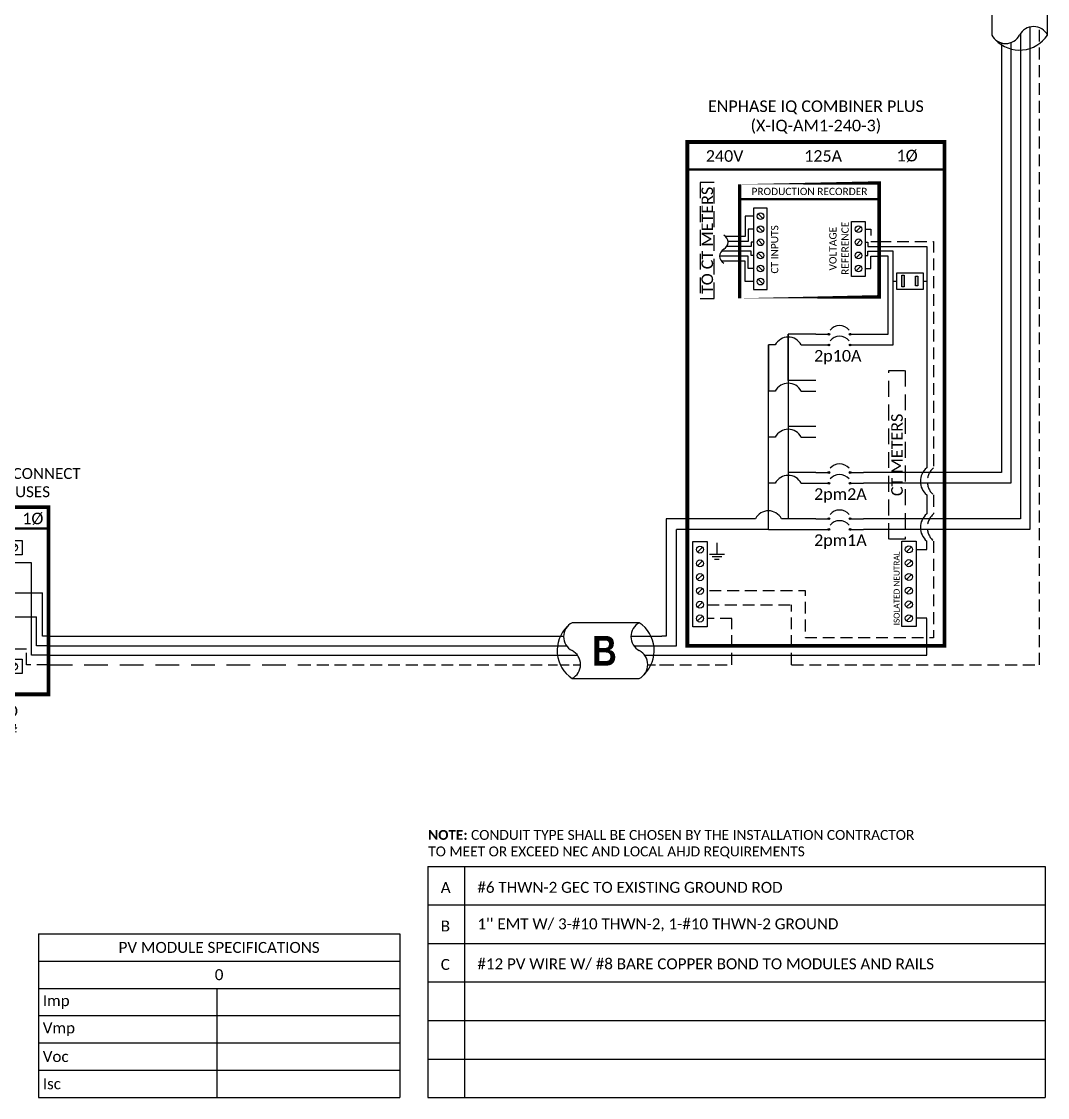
# Model space of a CAD drawing. Header units: feet. Extents: x 11968 to 12503, y 16038 to 16608.
# Drawn here: x 12178.4 to 12502.7, y 16037.5 to 16377.4 of the extents above; entities that cross this region are included whole.
import ezdxf

# ---------------------------------------------------------------- set-up
doc = ezdxf.new("R2010")
doc.units = ezdxf.units.FT
doc.header["$MEASUREMENT"] = 0
doc.linetypes.add('DASHED', pattern=[0.75, 0.5, -0.25])
doc.linetypes.add('HIDDEN', pattern=[0.375, 0.25, -0.125])
for name, color, linetype in [('E - MODULE', 7, 'Continuous'), ('ONE LINE BLOCKS', 7, 'Continuous'), ('TABLES', 7, 'Continuous'), ('TEXT', 7, 'Continuous'), ('Z - TITLEBLOCK TXT', 7, 'Continuous')]:
    doc.layers.add(name, color=color, linetype=linetype)
doc.styles.add('ONE LINE TXT', font='techb___.ttf')
doc.styles.get("Standard").update_dxf_attribs({"font": 'calibri.ttf'})

# ---------------------------------------------------------------- blocks, each defined once
blk = doc.blocks.new('*U15')
at = {"color": 7, "linetype": 'Continuous'}
for p, q in [((-7.14273261753624, 13.31379698112505), (-28.38670308841029, 13.31379698112505)), ((-28.38670308841029, -4.313796981125051), (-7.14273261753624, -4.313796981125051))]:
    blk.add_line(p, q, dxfattribs=at)
at = {"color": 7}
for p, q in [((-35.52943570594744, 8.999999999996362), (-31.05138576750414, 8.999999999996362)), ((-9.807415296628278, 8.999999999996362), (9.094947017729282e-13, 8.999999999996362))]:
    blk.add_line(p, q, dxfattribs=at)
at = {"color": 10}
for p, q in [((-35.52943570594744, 5.999999999996362), (-30.11481272106539, 5.999999999992724)), ((-8.870842250205897, 5.999999999992724), (9.094947017729282e-13, 5.999999999992724))]:
    blk.add_line(p, q, dxfattribs=at)
at = {"color": 253}
for p, q in [((-35.52943570594744, 2.999999999996362), (-26.6585934557479, 2.999999999996362)), ((-5.414622984878406, 2.999999999996362), (9.094947017729282e-13, 2.999999999992724))]:
    blk.add_line(p, q, dxfattribs=at)
at = {"color": 92, "linetype": 'HIDDEN', "ltscale": 10}
for p, q in [((-4.478049938447839, -3.637978807091713e-12), (0, 0)), ((-35.52943570594744, -3.637978807091713e-12), (-25.72202040931734, -3.637978807091713e-12))]:
    blk.add_line(p, q, dxfattribs=at)
at = {"color": 7, "linetype": 'Continuous'}
for centre, start, end in [((-22.53670101713578, 4.499999999989086), 133.9732389627104, 236.4264841729064), ((-12.99273468881074, 4.499999999989086), 313.9732389627104, 56.4264841729064)]:
    blk.add_arc(centre, 10.57854155630173, start, end, dxfattribs=at)
at = {"linetype": 'Continuous'}
for centre, start, end in [((-26.07656823981961, 8.906898490567983), 117.6639225845625, 242.3360774153913), ((-4.832597768944652, 8.906898490546155), 117.6639225845625, 242.3360774153913), ((-30.69683793700187, 0.09310150943201734), 297.6639225845625, 62.33607741539132), ((-9.452867466132375, 0.09310150943201734), 297.6639225845625, 62.33607741539132)]:
    blk.add_arc(centre, 4.975688628201564, start, end, dxfattribs=at)
blk = doc.blocks.new('*U18')
at = {"color": 7}
blk.add_line((-79.14105710962394, 8.999999999996362), (0, 9), dxfattribs=at)
at = {"color": 10}
blk.add_line((-79.14105710962394, 5.999999999996362), (0, 6), dxfattribs=at)
at = {"color": 253}
blk.add_line((-79.14105710962394, 2.999999999996362), (0, 3), dxfattribs=at)
at = {"color": 92, "linetype": 'HIDDEN', "ltscale": 15}
blk.add_line((-79.14105710962394, -3.637978807091713e-12), (0, 0), dxfattribs=at)
blk = doc.blocks.new('*U23')
at = {"color": 7, "linetype": 'Continuous'}
for p, q in [((-7.14273261753624, 13.31379698112505), (-28.38670308841029, 13.31379698112505)), ((-28.38670308841029, -4.313796981125051), (-7.14273261753624, -4.313796981125051))]:
    blk.add_line(p, q, dxfattribs=at)
at = {"color": 7}
for p, q in [((-35.52943570594744, 8.999999999996362), (-31.05138576750414, 8.999999999996362)), ((-9.807415296628278, 8.999999999996362), (9.094947017729282e-13, 8.999999999996362))]:
    blk.add_line(p, q, dxfattribs=at)
at = {"color": 10}
for p, q in [((-35.52943570594744, 5.999999999996362), (-30.11481272106539, 5.999999999992724)), ((-8.870842250205897, 5.999999999992724), (9.094947017729282e-13, 5.999999999992724))]:
    blk.add_line(p, q, dxfattribs=at)
at = {"color": 253}
for p, q in [((-35.52943570594744, 2.999999999996362), (-26.6585934557479, 2.999999999996362)), ((-5.414622984878406, 2.999999999996362), (9.094947017729282e-13, 2.999999999992724))]:
    blk.add_line(p, q, dxfattribs=at)
at = {"color": 92, "linetype": 'HIDDEN', "ltscale": 10}
for p, q in [((-4.478049938447839, -3.637978807091713e-12), (0, 0)), ((-35.52943570594744, -3.637978807091713e-12), (-25.72202040931734, -3.637978807091713e-12))]:
    blk.add_line(p, q, dxfattribs=at)
at = {"color": 7, "linetype": 'Continuous'}
for centre, start, end in [((-22.53670101713578, 4.499999999989086), 133.9732389627104, 236.4264841729064), ((-12.99273468881074, 4.499999999989086), 313.9732389627104, 56.4264841729064)]:
    blk.add_arc(centre, 10.57854155630173, start, end, dxfattribs=at)
at = {"linetype": 'Continuous'}
for centre, start, end in [((-26.07656823981961, 8.906898490567983), 117.6639225845625, 242.3360774153913), ((-4.832597768944652, 8.906898490546155), 117.6639225845625, 242.3360774153913), ((-30.69683793700187, 0.09310150943201734), 297.6639225845625, 62.33607741539132), ((-9.452867466132375, 0.09310150943201734), 297.6639225845625, 62.33607741539132)]:
    blk.add_arc(centre, 4.975688628201564, start, end, dxfattribs=at)
blk = doc.blocks.new('*U24')
at = {"lineweight": 50}
blk.add_line((-43.6116214036756, 43.06379295176157), (0, 43.06379295176157), dxfattribs=at)
at = {"color": 1, "linetype": 'Continuous'}
for p, q in [((-35.26761573623207, 34.77694743980464), (-35.26761573623207, 39.31564129513208)), ((-35.26761573623207, 39.31564129513208), (-8.32254697902863, 39.31564129513208)), ((-8.32254697902863, 39.31564129513208), (-8.32254697902863, 34.77694743980464)), ((-8.32254697902863, 34.77694743980464), (-35.26761573623207, 34.77694743980464)), ((-26.07495123449735, 25.18172376179064), (-22.8119471562477, 22.73910601337411)), ((-21.72993409277569, 22.73470420183003), (-20.49160572531946, 22.73470420183003)), ((-17.94050467957095, 22.73080170828689), (-16.70217631211381, 22.73080170828689)), ((-26.07495123449735, 17.64726165747561), (-22.8119471562477, 15.20464390905909)), ((-21.72993409277569, 15.20024209749317), (-20.49160572531946, 15.20024209749317)), ((-17.94050467957095, 15.19633960397186), (-16.70217631211381, 15.19633960397186)), ((-35.26761573623207, 1.758423961488006), (-8.322546979023173, 1.758423961488006)), ((-35.26761573623207, 1.758423961488006), (-35.26761573623207, -2.780269893839431)), ((-8.32254697902863, 1.758423961488006), (-8.32254697902863, -2.780269893839431)), ((-8.322546979023173, -2.780269893839431), (-35.26761573623207, -2.780269893839431))]:
    blk.add_line(p, q, dxfattribs=at)
at = {"color": 4, "linetype": 'Continuous'}
for p, q in [((-31.88526017397362, 37.83229836323517), (-33.45726816549723, 36.26029037170156)), ((-27.5347870491305, 37.83229836323517), (-29.10679504065411, 36.26029037170156)), ((-23.18431392428738, 37.83229836323517), (-24.75632191581099, 36.26029037170156)), ((-18.83384079944972, 37.83229836323517), (-20.40584879097241, 36.26029037170156)), ((-14.4833676746066, 37.83229836323517), (-16.0553756661302, 36.26029037170156)), ((-10.13289454976803, 37.83229836323517), (-11.70490254129163, 36.26029037170156)), ((-31.88526017396816, 0.2750810295910924), (-33.45726816549177, -1.296926961942518)), ((-27.5347870491305, 0.2750810295910924), (-29.10679504065411, -1.296926961942518)), ((-23.18431392428738, 0.2750810295910924), (-24.75632191581099, -1.296926961942518)), ((-18.83384079944426, 0.2750810295910924), (-20.40584879096787, -1.296926961942518)), ((-14.4833676746066, 0.2750810295910924), (-16.0553756661302, -1.296926961942518)), ((-10.13289454976348, 0.2750810295910924), (-11.70490254128708, -1.296926961942518))]:
    blk.add_line(p, q, dxfattribs=at)
at = {"color": 253, "linetype": 'Continuous'}
for p, q in [((-32.67126416973497, 32.16868385986527), (-32.67126416972951, 34.77694743980464)), ((-10.91889854553028, 32.16868385986527), (-10.91889854553483, 34.77694743980464)), ((-38.15750528725175, 2.999999999992724), (-38.1575052872513, 32.16868385986527)), ((-38.1575052872513, 32.16868385986527), (-32.67126416973497, 32.16868385986527)), ((-5.432657428013954, 32.16868385986527), (-10.91889854553028, 32.16868385986527)), ((-5.432657428004404, 2.999999999992724), (-5.432657428013954, 32.16868385986527)), ((-43.61162140367423, 2.999999999992724), (-38.1575052872513, 2.999999999992724)), ((-1.364242052659392e-12, 2.999999999992724), (-5.432657428004404, 2.999999999992724))]:
    blk.add_line(p, q, dxfattribs=at)
at = {"color": 7, "linetype": 'Continuous'}
for p, q in [((-27.97005342058207, 22.73146537071079), (-41.66354822822996, 22.73146537071079)), ((-41.66354822823041, 8.999999999992724), (-41.66354822822996, 22.73146537071079)), ((-15.62012336914651, 22.73146537070768), (-1.926614487035295, 22.73146537071857)), ((-1.926614487024381, 8.999999999992724), (-1.926614487035295, 22.73146537071079))]:
    blk.add_line(p, q, dxfattribs=at)
at = {"color": 10, "linetype": 'Continuous'}
for p, q in [((-27.97005280056258, 15.19782235267374), (-39.80034955827946, 15.19535016399573)), ((-39.79842799696689, 5.999999999992724), (-39.80034953798895, 15.19525306674404)), ((-15.6201354128307, 15.19841689566136), (-3.789813407730962, 15.19415025971505)), ((-3.791734718288808, 5.999999999992724), (-3.789813177276301, 15.19525306674404)), ((-43.61162140367423, 5.999999999992724), (-39.79842799696689, 5.999999999992724)), ((-1.364242052659392e-12, 5.999999999992724), (-3.791734718288808, 5.999999999989086))]:
    blk.add_line(p, q, dxfattribs=at)
at = {"color": 7}
for p, q in [((-43.61162140367423, 8.999999999996362), (-41.6635482282295, 8.999999999992724)), ((-1.364242052659392e-12, 8.999999999996362), (-1.926614487024835, 8.999999999996362))]:
    blk.add_line(p, q, dxfattribs=at)
at = {"color": 92, "linetype": 'HIDDEN', "ltscale": 15}
for p, q in [((-36.58051912606061, -3.637978807091713e-12), (-36.58051912606061, 4.898634765475435)), ((-36.58051912606061, 4.898634765475435), (-32.67126416972496, 4.898634765475435)), ((-32.67126416972496, 4.898634765475435), (-32.67126416972496, 1.758423961488006)), ((-7.009643589204643, 4.898634765475435), (-10.91889854554029, 4.898634765475435)), ((-10.91889854554029, 4.898634765475435), (-10.91889854554029, 1.758423961488006)), ((-7.009643589199186, -3.637978807091713e-12), (-7.009643589204643, 4.898634765475435)), ((-43.6116214036756, 0), (-36.58051912606061, 0)), ((0, 0), (-7.009643589199186, 0))]:
    blk.add_line(p, q, dxfattribs=at)
at = {"lineweight": 50, "const_width": 1.185332763664635}
blk.add_lwpolyline([(-43.6116214036756, -9.335896394964948), (-43.6116214036756, 49.83611655237473), (0, 49.83611655237473), (0, -9.335896394964948)], close=True, dxfattribs=at)
at = {"color": 92, "linetype": 'Continuous', "lineweight": 5, "ltscale": 0.05, "flags": 128}
for points in [[(-21.79508135762762, -3.32089023822482), (-21.79508135763217, -6.16701261263006)], [(-24.13611969887688, -6.16701261263006), (-19.45404301637745, -6.16701261263006)], [(-20.26545811315873, -7.034441443007381), (-23.32470460209652, -7.034441443007381)], [(-21.07687320994455, -7.90187027340653), (-22.51328950531069, -7.90187027340653)]]:
    blk.add_lwpolyline(points, dxfattribs=at)
at = {"color": 4, "linetype": 'Continuous'}
for centre in [(-32.67126416973497, 37.04629436745745), (-28.32079104489185, 37.04629436745745), (-23.97031792004873, 37.04629436745745), (-19.61984479521107, 37.04629436745745), (-15.26937167036795, 37.04629436745745), (-10.91889854552483, 37.04629436745745), (-32.67126416972951, -0.5109229661866266), (-28.32079104489185, -0.5109229661866266), (-23.97031792004873, -0.5109229661866266), (-19.61984479520561, -0.5109229661866266), (-15.26937167036795, -0.5109229661866266), (-10.91889854552483, -0.5109229661866266)]:
    blk.add_circle(centre, 1.111577510887078, dxfattribs=at)
at = {"color": 1, "linetype": 'Continuous'}
for centre in [(-27.42901506464841, 22.73146537071079), (-22.27096275427266, 22.73146537071079), (-16.16114765061229, 22.72756287716766), (-27.42901506464295, 15.19700326637758), (-22.27096275427812, 15.19700326637758), (-16.16114765061229, 15.1931007728308)]:
    blk.add_circle(centre, 0.5410383559336597, dxfattribs=at)
for points in [[(-20.49160572531946, 22.73470420183003), (-20.11554185856221, 23.49225212552483), (-19.21603552317447, 21.96935129106714), (-18.38987687338704, 23.49225212552483), (-17.94050467957095, 22.73080170828689)], [(-20.49160572531946, 15.20024209749317), (-20.11554185856221, 15.95779002119161), (-19.21603552317447, 14.43488918673029), (-18.38987687338704, 15.95779002119161), (-17.94050467957095, 15.19633960395004)]]:
    blk.add_spline(points, degree=3, dxfattribs=at)
at = {"color": 7}
blk.add_blockref('*U23', (-43.6116214036756, 0), dxfattribs=at)
at = {"color": 4, "linetype": 'Continuous'}
blk.add_text('ISOLATED NEUTRAL', height=1.874334766554741, dxfattribs=at).set_placement((-35.31784838447857, 39.97217458965315))
at = {"color": 1}
for s, width, gutter_width, heights, insert, char_height, attachment_point in [('\\A1;\\pi2.6661;LOCKABLE ampA DISCONNECT \\P\\pi12.722;FUSED W/ ocA FUSES', 71.89306288330188, 92.22970162818092, [18.55702276612101], (-58.87540365616496, 62.16091061536463), 3.454398339822651, 1), ('240V', 0.1480620958035672, 0.75, [0], (-35.54517607183425, 46.39544126646797), 3.65759824216516, 5), ('1Ø', 0.1480620958035672, 0.75, [0], (-4.982872748738373, 46.09550858286093), 3.65759824216516, 5), ('\\A1;\\pi5.5987,t23.887;SQUARE D\\P\\pi5.8899,t24.178;PN: #####', 35.08159665650859, 28.88215433384357, [13.54017578842261], (-39.35086651751135, -12.75181679176603), 3.657598242165161, 1)]:
    blk.add_mtext_dynamic_manual_height_columns(s, width=width, gutter_width=gutter_width, heights=heights, dxfattribs=dict(at, insert=insert, char_height=char_height, attachment_point=attachment_point))
blk = doc.blocks.new('*T17')
at = {"color": 0, "lineweight": -2, "transparency": 16777216}
for p, q in [((0, 0), (114.1854929996152, 0)), ((0, 0), (0, -51.69405515626204)), ((114.1854929996152, 0), (114.1854929996152, -51.69405515626204)), ((0, -8.615675859377006), (114.1854929996152, -8.615675859377006)), ((0, -17.23135171875401), (114.1854929996152, -17.23135171875401)), ((56.40758833595828, -17.23135171875401), (56.40758833595828, -51.69405515626204)), ((0, -25.84702757813102), (114.1854929996152, -25.84702757813102)), ((0, -34.46270343750803), (114.1854929996152, -34.46270343750803)), ((0, -43.07837929688503), (114.1854929996152, -43.07837929688503)), ((0, -51.69405515626204), (114.1854929996152, -51.69405515626204))]:
    blk.add_line(p, q, dxfattribs=at)
at = {"color": 0, "linetype": 'Continuous', "transparency": 16777216, "char_height": 3.454398339844223}
for s, insert, width, attachment_point in [('{\\fCalibri|b0|i0|c0;PV MODULE SPECIFICATIONS', (57.09274649980762, -4.307837929689413), 111.4329572375142, 5), ('{\\fCalibri|b0|i0|c0;0', (57.09274649980762, -12.92351378906642), 111.4329572375142, 5), ('{\\fCalibri|b0|i0|c0;Imp', (1.376267881050808, -21.53918964844343), 53.6550525738577, 4), ('{\\fCalibri|b0|i0|c0;', (57.78385621700909, -21.53918964844343), 55.02536890155664, 4), ('{\\fCalibri|b0|i0|c0;Vmp', (1.376267881050808, -30.15486550782043), 53.6550525738577, 4), ('{\\fCalibri|b0|i0|c0;', (57.78385621700909, -30.15486550782043), 55.02536890155664, 4), ('{\\fCalibri|b0|i0|c0;Voc', (1.376267881050808, -38.77054136719744), 53.6550525738577, 4), ('{\\fCalibri|b0|i0|c0;', (57.78385621700909, -38.77054136719744), 55.02536890155664, 4), ('{\\fCalibri|b0|i0|c0;Isc', (1.376267881050808, -47.38621722657444), 53.6550525738577, 4), ('{\\fCalibri|b0|i0|c0;', (57.78385621700909, -47.38621722657444), 55.02536890155664, 4)]:
    blk.add_mtext(s, dxfattribs=dict(at, insert=insert, width=width, attachment_point=attachment_point))
blk = doc.blocks.new('*T16')
at = {"linetype": 'ByBlock', "lineweight": -2, "transparency": 16777216}
for p, q in [((0, 0), (195.0959959807406, 0)), ((0, 0), (0, -72.96556891894761)), ((11.58239443359525, 0), (11.58239443359525, -72.96556891894761)), ((195.0959959807406, 0), (195.0959959807406, -72.96556891894761)), ((0, -12.10586445312583), (195.0959959807406, -12.10586445312583)), ((0, -24.28258835937595), (195.0959959807406, -24.28258835937595)), ((0, -36.45931226562607), (195.0959959807406, -36.45931226562607)), ((0, -48.63603617187619), (195.0959959807406, -48.63603617187619)), ((0, -60.8127600781263), (195.0959959807406, -60.8127600781263)), ((0, -72.96556891894761), (195.0959959807406, -72.96556891894761))]:
    blk.add_line(p, q, dxfattribs=at)
at = {"color": 0, "linetype": 'Continuous', "transparency": 16777216, "char_height": 3.454398339844223, "attachment_point": 7}
for s, insert, width in [('{\\fCalibri|b0|i0|c0;A', (4.063998046874985, -8.355864453125832), 3.454398339844662), ('{\\fCalibri|b0|i0|c0;#6 THWN-2 GEC TO EXISTING GROUND ROD', (15.64639248047024, -8.355864453125832), 175.3856054533942), ("{\\fCalibri|b0|i0|c0;1'' EMT W/ 3-#10 THWN-2, 1-#10 THWN-2 GROUND", (15.64639248047024, -20.53258835937595), 175.3856054533942), ('{\\fCalibri|b0|i0|c0;B', (4.063998046874985, -20.53258835937595), 3.454398339844662), ('{\\fCalibri|b0|i0|c0;C', (4.063998046874985, -32.70931226562607), 3.454398339844662), ('{\\fCalibri|b0|i0|c0;#12 PV WIRE W/ #8 BARE COPPER BOND TO MODULES AND RAILS', (15.64639248047024, -32.70931226562607), 175.3856054533942), ('{\\fCalibri|b0|i0|c0;', (4.063998046874985, -44.88603617187619), 3.454398339844662), ('{\\fCalibri|b0|i0|c0;', (15.64639248047024, -44.88603617187619), 175.3856054533942), ('{\\fCalibri|b0|i0|c0;', (4.063998046874985, -57.0627600781263), 3.454398339844662), ('{\\fCalibri|b0|i0|c0;', (15.64639248047024, -57.0627600781263), 175.3856054533942), ('{\\fCalibri|b0|i0|c0;', (4.063998046874985, -69.21556891894761), 3.454398339844662), ('{\\fCalibri|b0|i0|c0;', (15.64639248047024, -69.21556891894761), 175.3856054533942)]:
    blk.add_mtext(s, dxfattribs=dict(at, insert=insert, width=width))
blk = doc.blocks.new('*U20')
at = {"color": 7}
blk.add_line((-79.14105710962394, 9), (0, 9), dxfattribs=at)
at = {"color": 10}
blk.add_line((-79.14105710962394, 6), (0, 5.999999999947249), dxfattribs=at)
at = {"color": 253}
blk.add_line((-79.14105710962394, 3), (0, 3), dxfattribs=at)
at = {"color": 92, "linetype": 'DASHED', "ltscale": 15}
blk.add_line((-79.14105710962394, 0), (0, 0), dxfattribs=at)

msp = doc.modelspace()

# ---------------------------------------------------------------- hatches: boundary and pattern name
h = msp.add_hatch(color=1)
h.dxf.hatch_style = 1
h.paths.add_polyline_path([(12460.91746750851, 16296.97724228431), (12461.68711918987, 16296.97724228431), (12461.68711918987, 16293.89984476978), (12460.91746750851, 16293.89984476978)])
h.paths.add_polyline_path([(12456.63786096466, 16297.30099451338), (12457.40751264602, 16297.30099451338), (12457.40751264602, 16293.57108388237), (12456.63786096466, 16293.57108388237)])
at = {"layer": 'ONE LINE BLOCKS', "linetype": 'Continuous'}
h = msp.add_hatch(color=1, dxfattribs=at)
h.dxf.hatch_style = 1
edge = h.paths.add_edge_path()
edge.add_arc((12433.59203938241, 16278.60287319602), 0.2909504558996183, 0, 360)
h = msp.add_hatch(color=1, dxfattribs=at)
h.dxf.hatch_style = 1
edge = h.paths.add_edge_path()
edge.add_arc((12440.26864869242, 16278.60287319602), 0.2909504558996183, 0, 360)
h = msp.add_hatch(color=1, dxfattribs=at)
h.dxf.hatch_style = 1
edge = h.paths.add_edge_path()
edge.add_arc((12433.59203938241, 16275.22392630985), 0.2909504558996183, 0, 360)
h = msp.add_hatch(color=1, dxfattribs=at)
h.dxf.hatch_style = 1
edge = h.paths.add_edge_path()
edge.add_arc((12440.26864869242, 16275.22392630985), 0.2909504558996183, 0, 360)
h = msp.add_hatch(color=1, dxfattribs=at)
h.dxf.hatch_style = 1
edge = h.paths.add_edge_path()
edge.add_arc((12433.5920393827, 16234.92191937303), 0.2909504558996183, 0, 360)
h = msp.add_hatch(color=1, dxfattribs=at)
h.dxf.hatch_style = 1
edge = h.paths.add_edge_path()
edge.add_arc((12440.2686486927, 16234.92191937303), 0.2909504558996183, 0, 360)
h = msp.add_hatch(color=1, dxfattribs=at)
h.dxf.hatch_style = 1
edge = h.paths.add_edge_path()
edge.add_arc((12433.5920393827, 16231.54297248687), 0.2909504558996183, 0, 360)
h = msp.add_hatch(color=1, dxfattribs=at)
h.dxf.hatch_style = 1
edge = h.paths.add_edge_path()
edge.add_arc((12440.2686486927, 16231.54297248687), 0.2909504558996183, 0, 360)
h = msp.add_hatch(color=1, dxfattribs=at)
h.dxf.hatch_style = 1
edge = h.paths.add_edge_path()
edge.add_arc((12433.5920393827, 16220.36160143207), 0.2909504558996183, 0, 360)
h = msp.add_hatch(color=1, dxfattribs=at)
h.dxf.hatch_style = 1
edge = h.paths.add_edge_path()
edge.add_arc((12440.2686486927, 16220.36160143207), 0.2909504558996183, 0, 360)
h = msp.add_hatch(color=1, dxfattribs=at)
h.dxf.hatch_style = 1
edge = h.paths.add_edge_path()
edge.add_arc((12433.5920393827, 16216.98265454591), 0.2909504558996183, 0, 360)
h = msp.add_hatch(color=1, dxfattribs=at)
h.dxf.hatch_style = 1
edge = h.paths.add_edge_path()
edge.add_arc((12440.2686486927, 16216.98265454591), 0.2909504558996183, 0, 360)

# ---------------------------------------------------------------- linework, layer by layer
at = {"color": 7, "linetype": 'Continuous'}
for p, q in [((12485.02680050149, 16394.37302532434), (12485.02680050149, 16373.12905485347)), ((12502.65439446374, 16373.12905485347), (12502.65439446374, 16394.37302532434)), ((12494.08224841142, 16373.54071905591), (12494.08224841181, 16220.36160143201)), ((12488.08224841143, 16370.65055120527), (12488.08224841177, 16234.92191937257)), ((12420.73927394988, 16278.60287319608), (12420.73927394988, 16264.04255525496)), ((12420.7392739496, 16264.04255525473), (12420.73927394974, 16278.60287319572)), ((12429.39560320454, 16278.60287319602), (12420.7392739496, 16278.60287319602)), ((12420.7392739496, 16278.60287319602), (12420.7392739496, 16264.04255525489)), ((12429.39560320482, 16264.04255525479), (12420.73927394988, 16264.04255525479)), ((12420.73927394988, 16264.04255525479), (12420.73927394988, 16249.48223731366)), ((12420.73927394988, 16264.04255525496), (12420.73927394988, 16264.04255525479)), ((12420.7392739496, 16264.04255525489), (12420.7392739496, 16264.04255525473)), ((12429.39560320482, 16249.48223731366), (12420.73927394988, 16249.48223731366)), ((12420.73927394988, 16249.48223731366), (12420.73927394988, 16234.92191937254)), ((12429.39560320482, 16234.92191937254), (12420.73927394988, 16234.92191937254)), ((12420.73927394988, 16234.92191937254), (12420.73927394988, 16220.36160143141)), ((12488.08224841177, 16234.92191937257), (12444.46508487058, 16234.92191937254)), ((12410.32860907109, 16220.36160143141), (12382.13029312942, 16220.36160143141)), ((12382.13029312942, 16220.36160143141), (12382.13029312945, 16183.19630834976)), ((12429.39560320482, 16220.36160143141), (12418.56750432271, 16220.36160143141)), ((12494.08224841181, 16220.36160143211), (12444.46508487058, 16220.36160143207)), ((12382.13029312945, 16183.19630834976), (12380.79452311236, 16183.19630834976))]:
    msp.add_line(p, q, dxfattribs=at)
at = {"color": 10, "linetype": 'Continuous'}
for p, q in [((12497.08224841142, 16375.65624110696), (12497.08224841178, 16216.98265454582)), ((12491.08224841143, 16370.74453719771), (12491.08224841175, 16231.54297248639)), ((12453.84762414133, 16275.22392630986), (12453.84762414133, 16304.81717540937)), ((12452.29895958446, 16292.91572272514), (12452.29895958446, 16303.26851085249)), ((12414.44805669694, 16260.66360836862), (12414.44805669694, 16275.22392630975)), ((12416.61982632402, 16275.22392630992), (12414.44805669694, 16275.22392630992)), ((12414.44805669681, 16275.22392630992), (12414.44805669667, 16260.66360836856)), ((12414.44805669667, 16260.66360836873), (12414.44805669667, 16275.22392630985)), ((12424.85872157537, 16275.22392630985), (12429.39560320454, 16275.22392630985)), ((12444.4650848703, 16275.22392630985), (12453.84762414133, 16275.22392630986)), ((12414.44805669694, 16246.1032904275), (12414.44805669694, 16260.66360836862)), ((12416.61982632402, 16260.66360836862), (12414.44805669694, 16260.66360836862)), ((12424.85872157564, 16260.66360836862), (12429.39560320482, 16260.66360836862)), ((12414.44805669694, 16231.54297248637), (12414.44805669694, 16246.1032904275)), ((12416.61982632402, 16246.1032904275), (12414.44805669694, 16246.1032904275)), ((12424.85872157564, 16246.1032904275), (12429.39560320482, 16246.1032904275)), ((12414.44805669694, 16216.98265454525), (12414.44805669694, 16231.54297248637)), ((12416.61982632402, 16231.54297248637), (12414.44805669694, 16231.54297248637)), ((12424.85872157564, 16231.54297248637), (12429.39560320482, 16231.54297248637)), ((12491.08224841175, 16231.54297248639), (12444.46508487058, 16231.54297248637)), ((12414.44805669694, 16216.98265454525), (12385.42444437571, 16216.98265454525)), ((12385.42444437571, 16180.19630834976), (12385.42444437571, 16216.98265454525)), ((12414.44805669694, 16216.98265454525), (12429.39560320482, 16216.98265454525)), ((12497.0822484118, 16216.98265454593), (12444.46508487058, 16216.98265454591)), ((12380.79452311236, 16180.19630834976), (12385.42444437571, 16180.19630834976))]:
    msp.add_line(p, q, dxfattribs=at)
at = {"linetype": 'Continuous'}
for p, q in [((12452.29895958446, 16278.60287319602), (12452.29895958446, 16303.26851085249)), ((12453.84762414133, 16295.43527351615), (12454.90427044807, 16295.43527351615)), ((12444.4650848703, 16278.60287319602), (12452.29895958446, 16278.60287319602))]:
    msp.add_line(p, q, dxfattribs=at)
at = {"color": 253, "linetype": 'Continuous'}
for p, q in [((12463.42070970646, 16295.43527351615), (12464.4773560132, 16295.43527351615)), ((12464.4773560132, 16227.85937453404), (12464.47735601332, 16221.85135166247)), ((12464.47735601348, 16188.90356759304), (12461.10996490624, 16188.90356759304)), ((12464.47735601349, 16177.19630834976), (12464.47735601349, 16188.83210072772)), ((12380.79452311236, 16177.19630834976), (12464.47735601349, 16177.19630834976))]:
    msp.add_line(p, q, dxfattribs=at)
at = {"linetype": 'Continuous', "flags": 128}
for points in [[(12409.79718061663, 16315.9388186125), (12407.12028318181, 16315.9388186125), (12407.12028318181, 16309.46316908067), (12400.96426378722, 16309.46316908067)], [(12409.79718061654, 16311.79989424252), (12408.06231636957, 16311.79989424252), (12408.06231636957, 16307.91450452362), (12401.70211518757, 16307.91450452362)], [(12409.7971806165, 16307.66096987292), (12409.00434955733, 16307.66096987292), (12409.00434955733, 16306.36583996657), (12401.33463860062, 16306.36583996657)], [(12409.79718061646, 16303.52204550309), (12409.00434955733, 16303.52204550309), (12409.00434955733, 16304.81717540937), (12399.58092497385, 16304.81717540937)], [(12409.79718061641, 16299.38312113326), (12408.06231636957, 16299.38312113326), (12408.06231636957, 16303.26851085249), (12399.04724423133, 16303.26851085249)], [(12409.79718061633, 16295.24419676334), (12407.12028318181, 16295.24419676338), (12407.12028318181, 16301.71984629561), (12399.59518528957, 16301.71984629561)], [(12445.06602218417, 16299.38312113326), (12446.80088643101, 16299.38312113326), (12446.80088643101, 16303.26851085249), (12449.49554209519, 16303.26851085249)], [(12452.29895958446, 16303.26851085249), (12449.49554209523, 16303.26851085249)]]:
    msp.add_lwpolyline(points, dxfattribs=at)
at = {"color": 253, "linetype": 'Continuous', "flags": 128}
for points in [[(12445.06602218408, 16307.66096987292), (12445.85885324325, 16307.66096987292), (12445.85885324325, 16306.36583996657), (12449.49554209519, 16306.36583996657)], [(12449.49554209523, 16306.36583996657), (12464.4773560132, 16306.36583996657), (12464.47735601351, 16236.41166960346)], [(12461.10996490624, 16210.65593321711), (12464.47735601349, 16210.65593321711), (12464.47735601349, 16213.2990565927)]]:
    msp.add_lwpolyline(points, dxfattribs=at)
at = {"color": 10, "linetype": 'Continuous', "flags": 128}
for points in [[(12445.06602218412, 16303.52204550309), (12445.85885324325, 16303.52204550309), (12445.85885324325, 16304.81717540937), (12449.49554209519, 16304.81717540937)], [(12453.84762414133, 16304.81717540937), (12449.49554209523, 16304.81717540937)]]:
    msp.add_lwpolyline(points, dxfattribs=at)
at = {"color": 1}
for points in [[(12463.42070970646, 16297.96239122994), (12454.90427044807, 16297.96239122994), (12454.90427044807, 16292.90815580237), (12463.42070970646, 16292.90815580237)], [(12456.63786096466, 16297.30099451338), (12457.40751264602, 16297.30099451338), (12457.40751264602, 16293.57108388237), (12456.63786096466, 16293.57108388237)], [(12460.91746750851, 16296.97724228431), (12461.68711918987, 16296.97724228431), (12461.68711918987, 16293.89984476978), (12460.91746750851, 16293.89984476978)]]:
    msp.add_lwpolyline(points, close=True, dxfattribs=at)
at = {"linetype": 'Continuous'}
for centre, radius, start, end in [((12498.24749597316, 16370.81892000487), 4.975688628201564, 27.66392258451586, 152.3360774154713), ((12489.43369899204, 16375.43918970206), 4.975688628201564, 207.6639225845163, 332.3360774154712), ((12399.22493754688, 16307.68437354411), 2.487844314100782, 297.6639225845164, 62.33607741548362), ((12401.53507239548, 16303.27747505354), 2.487844314100782, 117.6639225845164, 242.3360774154779)]:
    msp.add_arc(centre, radius, start, end, dxfattribs=at)
at = {"color": 7, "linetype": 'Continuous'}
for centre, radius, start, end in [((12493.8405974826, 16378.97905692474), 10.57854155630173, 223.9732389627122, 326.4264841729495), ((12414.44805669694, 16218.20215084778), 4.651137018526943, 27.66392258451334, 152.3360774154866)]:
    msp.add_arc(centre, radius, start, end, dxfattribs=at)
at = {"color": 10, "linetype": 'Continuous'}
for centre in [(12420.73927394988, 16273.06447572612), (12420.73927394988, 16258.50415778483), (12420.73927394988, 16243.9438398437), (12420.73927394988, 16229.38352190258)]:
    msp.add_arc(centre, 4.651137018526943, 27.66392258451334, 152.3360774154866, dxfattribs=at)
at = {"color": 253, "linetype": 'Continuous'}
for centre in [(12468.05550391323, 16232.13552206847), (12468.05550391326, 16217.57520412765)]:
    msp.add_arc(centre, 5.575713419222151, 129.9215498685271, 230.0784501314729, dxfattribs=at)
at = {"layer": 'E - MODULE', "color": 10, "linetype": 'DASHED', "ltscale": 10}
for points in [[(12397.33018831999, 16289.95564355028), (12397.33018831999, 16326.55515379769), (12392.89060517836, 16326.55515379769), (12392.89060517836, 16289.95564355028)], [(12452.51313837897, 16213.89303531382), (12452.51313837897, 16267.13217448654), (12457.69670870516, 16267.13217448654), (12457.69670870516, 16213.89303531382)]]:
    msp.add_lwpolyline(points, close=True, dxfattribs=at)
at = {"layer": 'ONE LINE BLOCKS', "lineweight": 50}
for p, q in [((12388.83089315546, 16330.65537299778), (12470.08224841151, 16330.65537299778)), ((12405.36766070538, 16321.2823590531), (12449.49554209522, 16321.28235905314))]:
    msp.add_line(p, q, dxfattribs=at)
for points, const_width in [([(12388.83089315577, 16180.20211898888), (12388.83089315546, 16339.35842112305), (12470.08224841151, 16339.35842112305), (12470.08224841181, 16180.20211898888)], 1.185332763664635), ([(12449.49554209525, 16290.40545366903), (12449.49554209522, 16326.39508362493), (12405.36766070536, 16326.395083625), (12405.36766070541, 16290.40545366909)], 1.127694050973034)]:
    msp.add_lwpolyline(points, close=True, dxfattribs=dict(at, const_width=const_width))
at = {"layer": 'TEXT', "color": 92, "linetype": 'HIDDEN', "ltscale": 15}
for p, q in [((12500.08224841181, 16174.19630835016), (12500.08224841144, 16375.44397793046)), ((12466.65249812146, 16227.85937453404), (12466.65249812158, 16221.85135166247)), ((12395.10312973175, 16193.18185392081), (12421.78067700563, 16193.18185392082)), ((12421.78067700563, 16174.19630834977), (12421.78067700563, 16193.18185392081)), ((12402.93639611886, 16188.83138079585), (12395.10312973175, 16188.83138079585)), ((12402.93639611886, 16174.19630834977), (12402.93639611886, 16188.83138079585)), ((12380.79452311236, 16174.19630834977), (12402.93639611886, 16174.19630834977)), ((12421.78067700563, 16174.19630834977), (12500.08224841181, 16174.19630834977))]:
    msp.add_line(p, q, dxfattribs=at)
at = {"layer": 'TEXT', "color": 92, "linetype": 'HIDDEN', "ltscale": 15, "flags": 128}
for points in [[(12445.06602218417, 16311.79989424263), (12446.80088643101, 16311.79989424263), (12446.80088643101, 16307.91450452339), (12449.49554209519, 16307.91450452339)], [(12449.49554209523, 16307.91450452339), (12466.65249812145, 16307.91450452339), (12466.65249812176, 16236.41166960345)], [(12466.65249812175, 16213.29905659268), (12466.65249812172, 16182.71504523912), (12426.13115013044, 16182.71504523912), (12426.13115013044, 16197.53232704562), (12395.10312973175, 16197.53232704562)]]:
    msp.add_lwpolyline(points, dxfattribs=at)
at = {"layer": 'TEXT', "color": 92, "flags": 128}
for points in [[(12398.19543483786, 16212.69758871649), (12398.19146445228, 16209.19430343992)], [(12395.8504261112, 16209.19430343992), (12400.53250279353, 16209.19430343992)], [(12399.72108769676, 16208.32687460964), (12396.66184120788, 16208.32687460964)], [(12398.90967260007, 16207.45944577904), (12397.4732563046, 16207.45944577904)]]:
    msp.add_lwpolyline(points, dxfattribs=at)
at = {"layer": 'TEXT', "color": 92, "linetype": 'HIDDEN', "ltscale": 15}
for centre in [(12470.23064602149, 16232.13552206847), (12470.23064602149, 16217.57520412765)]:
    msp.add_arc(centre, 5.575713419222151, 129.9215498685271, 230.0784501314729, dxfattribs=at)
at = {"layer": 'Z - TITLEBLOCK TXT', "color": 1, "linetype": 'Continuous'}
for p, q in [((12414.1151731811, 16318.40891840701), (12409.79718061668, 16318.40891840676)), ((12409.79718061668, 16318.40891840676), (12409.7971806163, 16292.77409696912)), ((12414.11517318079, 16292.77409696889), (12414.1151731811, 16318.40891840701)), ((12440.74802961953, 16314.26999403717), (12445.06602218395, 16314.26999403693)), ((12440.74802961975, 16296.91302133873), (12440.74802961953, 16314.26999403717)), ((12445.06602218395, 16314.26999403693), (12445.06602218424, 16296.91302133895)), ((12445.06602218424, 16296.91302133895), (12440.74802961975, 16296.91302133873)), ((12409.7971806163, 16292.77409696912), (12414.11517318079, 16292.77409696889)), ((12390.56443587635, 16186.23502922935), (12390.56443587635, 16213.18009798684)), ((12390.56443587635, 16213.18009798684), (12395.10312973175, 16213.18009798684)), ((12395.10312973175, 16213.18009798684), (12395.10312973175, 16186.23502922935)), ((12456.57127105095, 16186.30721602662), (12456.57127105095, 16213.25228478336)), ((12456.57127105095, 16213.25228478336), (12461.10996490624, 16213.25228478336)), ((12461.10996490624, 16213.25228478336), (12461.10996490624, 16186.30721602662)), ((12395.10312973175, 16186.23502922935), (12390.56443587635, 16186.23502922935)), ((12461.10996490624, 16186.30721602662), (12456.57127105095, 16186.30721602662))]:
    msp.add_line(p, q, dxfattribs=at)
at = {"layer": 'Z - TITLEBLOCK TXT', "color": 4, "linetype": 'Continuous'}
for p, q in [((12412.70396018558, 16315.19103532576), (12411.20839361192, 16316.68660189925)), ((12412.70396018558, 16311.05211095589), (12411.20839361192, 16312.54767752938)), ((12442.159242615, 16311.05211095589), (12443.65480918867, 16312.54767752938)), ((12412.70396018546, 16306.91318658605), (12411.20839361196, 16308.40875315956)), ((12442.15924261512, 16306.91318658605), (12443.65480918862, 16308.40875315956)), ((12412.70396018551, 16302.77426221622), (12411.20839361197, 16304.26982878997)), ((12442.15924261507, 16302.77426221622), (12443.65480918861, 16304.26982878997)), ((12412.70396018555, 16298.6353378464), (12411.20839361186, 16300.13090442012)), ((12442.15924261503, 16298.6353378464), (12443.65480918872, 16300.13090442012)), ((12412.70396018555, 16294.49641347652), (12411.20839361186, 16295.99198005025)), ((12393.61978679989, 16211.36975041592), (12392.0477788084, 16209.79774242428)), ((12459.62662197446, 16211.44193721318), (12458.054613983, 16209.86992922154)), ((12393.61978679989, 16207.01927729112), (12392.0477788084, 16205.44726929965)), ((12459.62662197437, 16207.0914640883), (12458.05461398291, 16205.51945609666)), ((12393.61978679989, 16202.66880416615), (12392.0477788084, 16201.09679617468)), ((12459.62662197437, 16202.74099096333), (12458.05461398291, 16201.16898297186)), ((12393.61978679989, 16198.31833104151), (12392.0477788084, 16196.74632305004)), ((12459.62662197437, 16198.39051783853), (12458.05461398291, 16196.81850984689)), ((12393.61978679989, 16193.96785791655), (12392.0477788084, 16192.39584992507)), ((12459.62662197437, 16194.04004471356), (12458.05461398291, 16192.46803672226)), ((12393.61978679989, 16189.61738479191), (12392.0477788084, 16188.04537680028)), ((12459.62662197437, 16189.68957158876), (12458.05461398291, 16188.11756359729))]:
    msp.add_line(p, q, dxfattribs=at)
at = {"layer": 'Z - TITLEBLOCK TXT', "color": 1, "linetype": 'Continuous', "flags": 128}
for points in [[(12429.39560320454, 16278.60287319602), (12433.59203938241, 16278.60287319602)], [(12429.39560320454, 16278.60287319602), (12433.59203938241, 16278.60287319602)], [(12440.26864869242, 16278.60287319602), (12444.4650848703, 16278.60287319602)], [(12429.39560320454, 16275.22392630985), (12433.59203938241, 16275.22392630985)], [(12429.39560320454, 16275.22392630985), (12433.59203938241, 16275.22392630985)], [(12440.26864869242, 16275.22392630985), (12444.4650848703, 16275.22392630985)], [(12429.39560320482, 16234.92191937303), (12433.5920393827, 16234.92191937303)], [(12429.39560320482, 16234.92191937303), (12433.5920393827, 16234.92191937303)], [(12440.2686486927, 16234.92191937303), (12444.46508487058, 16234.92191937303)], [(12429.39560320482, 16231.54297248687), (12433.5920393827, 16231.54297248687)], [(12429.39560320482, 16231.54297248687), (12433.5920393827, 16231.54297248687)], [(12440.2686486927, 16231.54297248687), (12444.46508487058, 16231.54297248687)], [(12429.39560320482, 16220.36160143207), (12433.5920393827, 16220.36160143207)], [(12429.39560320482, 16220.36160143207), (12433.5920393827, 16220.36160143207)], [(12440.2686486927, 16220.36160143207), (12444.46508487058, 16220.36160143207)], [(12429.39560320482, 16216.98265454591), (12433.5920393827, 16216.98265454591)], [(12429.39560320482, 16216.98265454591), (12433.5920393827, 16216.98265454591)], [(12440.2686486927, 16216.98265454591), (12444.46508487058, 16216.98265454591)]]:
    msp.add_lwpolyline(points, dxfattribs=at)
at = {"layer": 'Z - TITLEBLOCK TXT', "color": 4, "linetype": 'Continuous'}
for centre, radius in [((12411.95617689885, 16315.93881861239), 1.05752526602515), ((12411.95617689885, 16311.79989424252), 1.05752526602515), ((12442.90702590173, 16311.79989424252), 1.05752526602515), ((12411.9561768987, 16307.66096987292), 1.05752526602515), ((12442.90702590188, 16307.66096987292), 1.05752526602515), ((12411.95617689875, 16303.52204550309), 1.05752526602515), ((12442.90702590183, 16303.52204550309), 1.05752526602515), ((12411.95617689879, 16299.38312113327), 1.05752526602515), ((12442.90702590179, 16299.38312113327), 1.05752526602515), ((12411.95617689879, 16295.24419676339), 1.05752526602515), ((12392.83378280414, 16210.58374642035), 1.111577510887078), ((12458.84061797863, 16210.65593321711), 1.111577510887078), ((12392.83378280414, 16206.23327329538), 1.111577510887078), ((12458.84061797857, 16206.30546009223), 1.111577510887078), ((12392.83378280414, 16201.88280017058), 1.111577510887078), ((12458.84061797857, 16201.9549869676), 1.111577510887078), ((12392.83378280414, 16197.53232704562), 1.111577510887078), ((12458.84061797857, 16197.60451384263), 1.111577510887078), ((12392.83378280414, 16193.18185392081), 1.111577510887078), ((12458.84061797857, 16193.25404071799), 1.111577510887078), ((12392.83378280414, 16188.83138079585), 1.111577510887078), ((12458.84061797857, 16188.90356759302), 1.111577510887078)]:
    msp.add_circle(centre, radius, dxfattribs=at)
at = {"layer": 'Z - TITLEBLOCK TXT', "color": 1, "linetype": 'Continuous'}
for centre in [(12433.59203938241, 16278.60287319602), (12440.26864869242, 16278.60287319602), (12433.59203938241, 16275.22392630985), (12440.26864869242, 16275.22392630985), (12433.5920393827, 16234.92191937303), (12440.2686486927, 16234.92191937303), (12433.5920393827, 16231.54297248687), (12440.2686486927, 16231.54297248687), (12433.5920393827, 16220.36160143207), (12440.2686486927, 16220.36160143207), (12433.5920393827, 16216.98265454591), (12440.2686486927, 16216.98265454591)]:
    msp.add_circle(centre, 0.2909504558996183, dxfattribs=at)
for centre in [(12436.93034403742, 16277.40938507374), (12436.93034403742, 16274.03043818757), (12436.9303440377, 16233.72843125075), (12436.9303440377, 16230.34948436458), (12436.9303440377, 16219.16811330979), (12436.9303440377, 16215.78916642362)]:
    msp.add_arc(centre, 3.932007672516098, 40.33920141258565, 139.6607985874143, dxfattribs=at)

# ---------------------------------------------------------------- block references
at = {"color": 7}
for name, p in [('*U24', (12186.98297318716, 16174.19630834976)), ('*U15', (12380.79452311236, 16174.19630834977)), ('*U20', (12266.12403029679, 16174.19630834975)), ('*U18', (12345.26508740641, 16174.19630834976))]:
    msp.add_blockref(name, p, dxfattribs=at)
for name, p in [('*T16', (12306.84547816717, 16110.49065054893)), ('*T17', (12183.7660812946, 16089.21913678624))]:
    msp.add_blockref(name, p)

# ---------------------------------------------------------------- texts
at = {"color": 1, "char_height": 3.65759824216516, "attachment_point": 5}
for s, width, insert, rotation in [('TO CT METERS', 50.82710468216652, (12395.16308730129, 16308.26411442113), 90.00000000000003), ('CT METERS', 34.0747479314325, (12455.11111555203, 16240.51260490018), 90)]:
    msp.add_mtext_dynamic_manual_height_columns(s, width=width, gutter_width=7.170123602891181, heights=[0], dxfattribs=dict(at, insert=insert, rotation=rotation))
at = {"color": 1, "linetype": 'Continuous', "insert": (12358.78009359104, 16183.32694881669), "char_height": 9.383282677011772, "attachment_point": 1, "style": 'ONE LINE TXT'}
msp.add_mtext_dynamic_manual_height_columns('{\\W1;\\C256;B}', width=0.138532783265864, gutter_width=2.131672445536665, heights=[0], dxfattribs=at)
at = {"color": 10, "insert": (12306.9378525622, 16122.03062242101), "char_height": 3.108958505840386, "attachment_point": 1}
msp.add_mtext_dynamic_manual_height_columns('\\A1;{\\fCalibri|b1|i0|c0|p34;NOTE:} {\\A0;\\H1.0052x;CONDUIT TYPE SHALL BE CHOSEN BY THE INSTALLATION CONTRACTOR\\PTO MEET OR EXCEED NEC AND LOCAL AHJD REQUIREMENTS}', width=164.3528282441708, gutter_width=0, heights=[9.890720793223181], dxfattribs=at)
at = {"layer": 'TABLES', "color": 1, "linetype": 'Continuous'}
for s, p in [('2p10A', (12428.8992772155, 16269.98813484371)), ('2pm2A', (12428.89927721579, 16226.30718102071)), ('2pm1A', (12428.89927721579, 16211.74686307975))]:
    msp.add_text(s, height=3.657598242165161, dxfattribs=at).set_placement(p)
at = {"layer": 'TABLES', "color": 4, "linetype": 'Continuous'}
msp.add_text('ISOLATED NEUTRAL', height=1.874334766554741, rotation=90, dxfattribs=at).set_placement((12455.91473775651, 16186.66806411778))
at = {"layer": 'TEXT', "color": 1}
msp.add_text('CT INPUTS ', height=2.304286892564051, rotation=90, dxfattribs=at).set_placement((12417.58200768626, 16297.78999807737))
at = {"layer": 'TEXT', "color": 1, "attachment_point": 5}
for s, width, gutter_width, insert, char_height in [('ENPHASE IQ COMBINER PLUS\\P(X-IQ-AM1-240-3)', 82.89894659986845, 7.170123602891181, (12429.45657078348, 16347.20449072489), 3.65759824216516), ('240V', 0.1480620958035672, 0.75, (12400.62183410711, 16334.91151255685), 3.65759824216516), ('125A', 0.1480620958035672, 0.75, (12431.74829918375, 16334.91151255685), 3.65759824216516), ('1Ø', 0.1480620958035672, 0.75, (12458.29130745986, 16334.91151255685), 3.65759824216516), ('PRODUCTION RECORDER', 50.82710468216652, 7.170123602891181, (12427.43160140033, 16323.7178366018), 2.304286892564051)]:
    msp.add_mtext_dynamic_manual_height_columns(s, width=width, gutter_width=gutter_width, heights=[0], dxfattribs=dict(at, insert=insert, char_height=char_height))
at = {"layer": 'TEXT', "color": 1, "insert": (12439.85708872833, 16304.42352678261), "char_height": 2.304286892564051, "width": 2.36100780068864, "attachment_point": 7, "rotation": 90.00000000000001}
msp.add_mtext('\\pi-5.6544;VOLTAGE\\P\\pi-7.0609;REFERENCE', dxfattribs=at)

doc.saveas('drawing.dxf')
